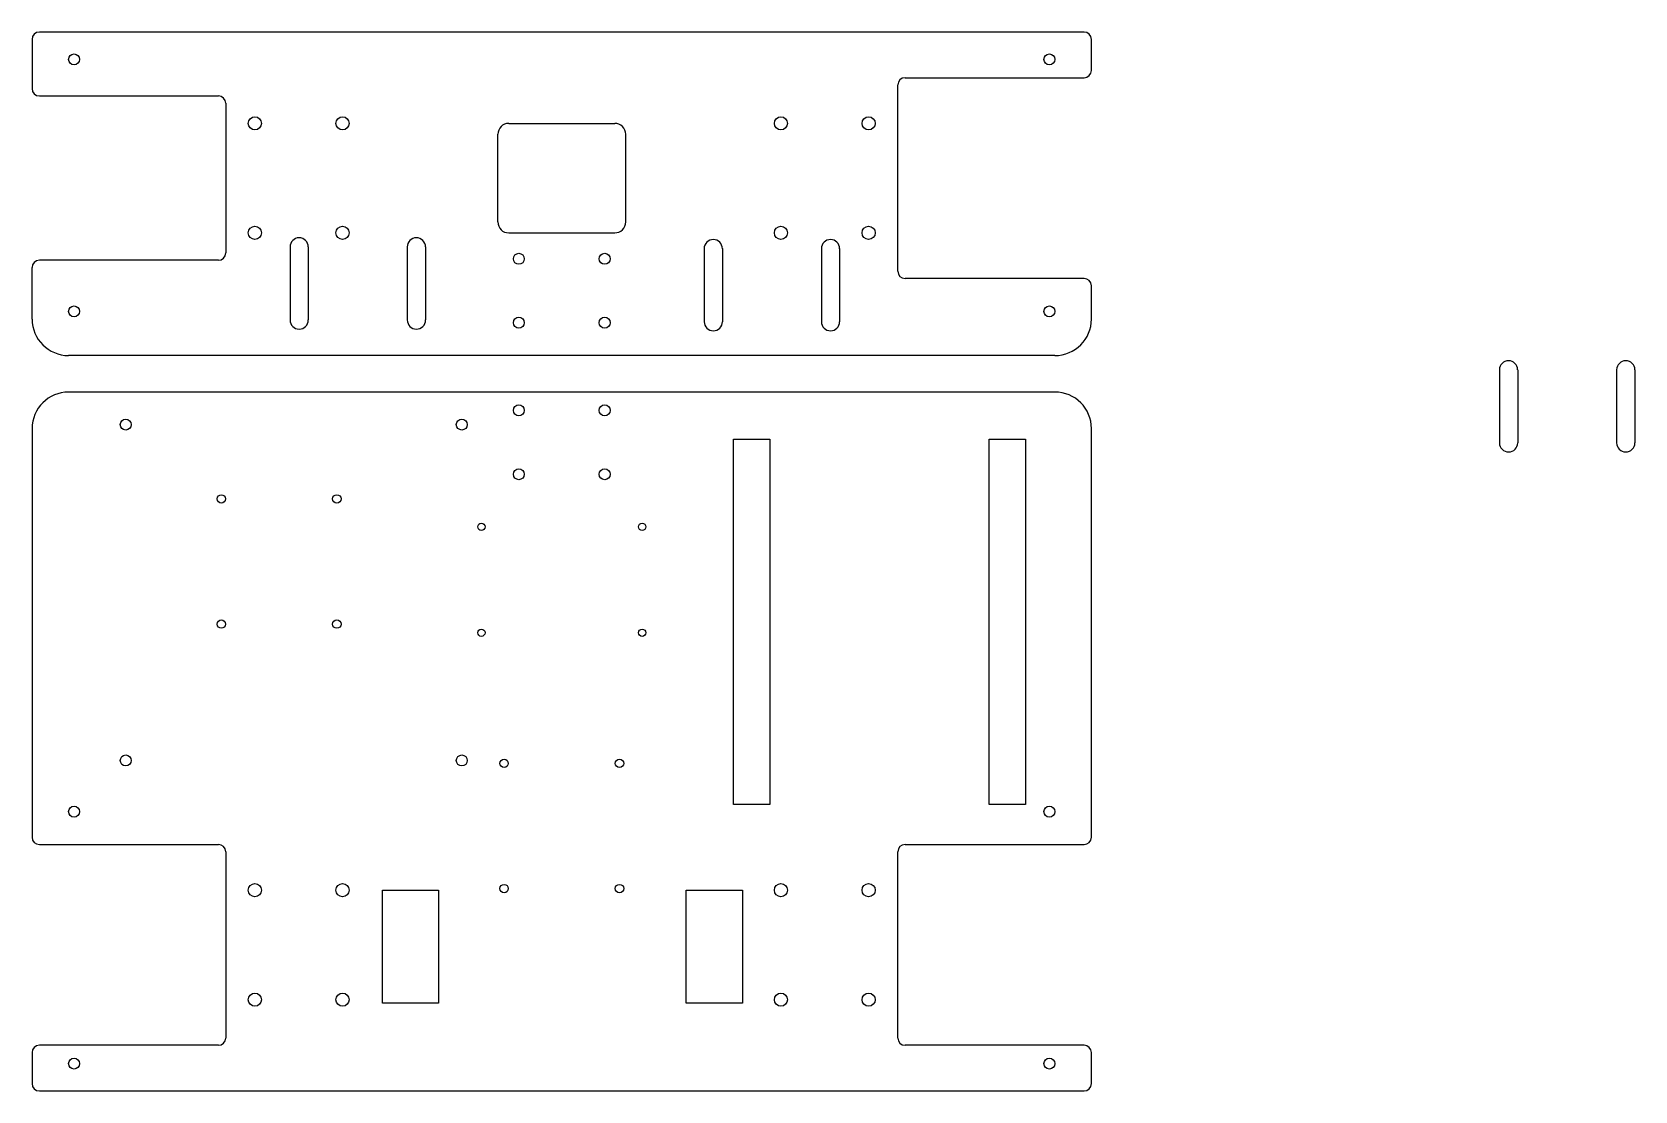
# Model space of a CAD drawing. Header units: millimetres. Extents: x 163 to 601, y -118 to 172.
import ezdxf

# ---------------------------------------------------------------- set-up
doc = ezdxf.new("R2010")
doc.units = ezdxf.units.MM

# ---------------------------------------------------------------- blocks, each defined once
blk = doc.blocks.new('DIANLUBANKONG')
at = {"color": 7, "linetype": 'Continuous', "lineweight": 25}
for centre in [(76.84, 314.56), (168.84, 314.56), (76.84, 222.56), (168.84, 222.56)]:
    blk.add_circle(centre, 1.5, dxfattribs=at)

msp = doc.modelspace()

# ---------------------------------------------------------------- linework, layer by layer
at = {"color": 7, "linetype": 'Continuous', "lineweight": 25}
for p, q in [((450.63, 172.03), (164.63, 172.03)), ((162.63, 170.03), (162.63, 156.53)), ((452.63, 161.53), (452.63, 170.03)), ((401.63, 159.53), (450.63, 159.53)), ((164.63, 154.53), (213.63, 154.53)), ((399.63, 106.53), (399.63, 157.53)), ((215.63, 152.53), (215.63, 111.53)), ((290.13, 120.03), (290.13, 144.03)), ((325.13, 120.03), (325.13, 144.03)), ((213.63, 109.53), (164.63, 109.53)), ((450.63, 104.53), (401.63, 104.53)), ((162.63, 63.44), (162.63, -48.47)), ((452.63, -48.47), (452.63, 63.44)), ((164.63, -50.47), (213.63, -50.47)), ((215.63, -52.47), (215.63, -103.47)), ((399.63, -103.47), (399.63, -52.47)), ((401.63, -50.47), (450.63, -50.47)), ((162.63, -107.47), (162.63, -115.97)), ((213.63, -105.47), (164.63, -105.47)), ((450.63, -105.47), (401.63, -105.47)), ((452.63, -115.97), (452.63, -107.47)), ((164.63, -117.97), (450.63, -117.97))]:
    msp.add_line(p, q, dxfattribs=at)
for p, q in [((293.13, 147.03), (322.13, 147.03)), ((293.13, 117.03), (322.13, 117.03)), ((233.25, 113.18), (233.25, 93.18)), ((238.25, 113.18), (238.25, 93.18)), ((265.35, 113.18), (265.35, 93.18)), ((270.35, 113.18), (270.35, 93.18)), ((346.61, 112.71), (346.61, 92.71)), ((351.61, 112.71), (351.61, 92.71)), ((378.7, 112.71), (378.7, 92.71)), ((383.7, 112.71), (383.7, 92.71)), ((162.63, 93.44), (162.63, 107.53)), ((452.63, 93.44), (452.63, 102.53)), ((442.63, 83.44), (172.63, 83.44)), ((564.31, 79.53), (564.31, 59.53)), ((569.31, 79.53), (569.31, 59.53)), ((596.4, 79.53), (596.4, 59.53)), ((601.4, 79.53), (601.4, 59.53)), ((442.63, 73.44), (172.63, 73.44))]:
    msp.add_line(p, q)
for points in [[(354.61, 60.49), (364.61, 60.49), (364.61, -39.51), (354.61, -39.51)], [(424.61, 60.49), (434.61, 60.49), (434.61, -39.51), (424.61, -39.51)], [(258.57, -62.99), (273.91, -62.99), (273.91, -93.93), (258.57, -93.93)], [(341.73, -62.99), (357.07, -62.99), (357.07, -93.93), (341.73, -93.93)]]:
    msp.add_lwpolyline(points, close=True)
for centre, radius in [((174.13, 164.53), 1.5), ((441.13, 164.53), 1.5), ((223.63, 147.03), 1.8), ((247.63, 147.03), 1.8), ((367.63, 147.03), 1.8), ((391.63, 147.03), 1.8), ((223.63, 117.03), 1.8), ((247.63, 117.03), 1.8), ((367.63, 117.03), 1.8), ((391.63, 117.03), 1.8), ((174.13, 95.53), 1.5), ((441.13, 95.53), 1.5), ((174.13, -41.47), 1.5), ((441.13, -41.47), 1.5), ((223.63, -62.97), 1.8), ((247.63, -62.97), 1.8), ((367.63, -62.97), 1.8), ((391.63, -62.97), 1.8), ((223.63, -92.97), 1.8), ((247.63, -92.97), 1.8), ((367.63, -92.97), 1.8), ((391.63, -92.97), 1.8), ((174.13, -110.47), 1.5), ((441.13, -110.47), 1.5)]:
    msp.add_circle(centre, radius, dxfattribs=at)
for centre, radius in [((295.88, 109.93), 1.5), ((319.38, 109.93), 1.5), ((295.88, 92.43), 1.5), ((319.38, 92.43), 1.5), ((295.88, 68.43), 1.5), ((319.38, 68.43), 1.5), ((295.88, 50.93), 1.5), ((319.38, 50.93), 1.5), ((214.45, 44.18), 1.15), ((246.06, 44.18), 1.15), ((285.63, 36.53), 1), ((329.63, 36.53), 1), ((214.45, 9.88), 1.15), ((246.06, 9.88), 1.15), ((285.63, 7.53), 1), ((329.63, 7.53), 1), ((291.83, -28.25), 1.15), ((323.44, -28.25), 1.15), ((291.83, -62.55), 1.15), ((323.44, -62.55), 1.15)]:
    msp.add_circle(centre, radius)
for centre, radius, start, end in [((164.63, 170.03), 2, 90, 180), ((450.63, 170.03), 2, 0, 90), ((401.63, 157.53), 2, 90, 180), ((450.63, 161.53), 2, 270, 0), ((164.63, 156.53), 2, 180, 270), ((213.63, 152.53), 2, 0, 90), ((293.13, 144.03), 3, 90, 180), ((322.13, 144.03), 3, 0, 90), ((293.13, 120.03), 3, 180, 270), ((322.13, 120.03), 3, 270, 0), ((213.63, 111.53), 2, 270, 0), ((164.63, 107.53), 2, 90, 180), ((401.63, 106.53), 2, 180, 270), ((450.63, 102.53), 2, 0, 90), ((164.63, -48.47), 2, 180, 270), ((213.63, -52.47), 2, 0, 90), ((401.63, -52.47), 2, 90, 180), ((450.63, -48.47), 2, 270, 0), ((213.63, -103.47), 2, 270, 0), ((401.63, -103.47), 2, 180, 270), ((164.63, -107.47), 2, 90, 180), ((450.63, -107.47), 2, 0, 90), ((164.63, -115.97), 2, 180, 270), ((450.63, -115.97), 2, 270, 0)]:
    msp.add_arc(centre, radius, start, end, dxfattribs=at)
for centre, radius, start, end in [((235.74, 113.18), 2.5, 0.0526, 179.9422), ((267.84, 113.18), 2.5, 0.0526, 179.9422), ((349.1, 112.7), 2.5, 0.0526, 179.9422), ((381.2, 112.7), 2.5, 0.0526, 179.9422), ((172.63, 93.44), 10, 180, 270), ((235.75, 93.18), 2.5, 180, 0), ((267.85, 93.18), 2.5, 180, 0), ((349.11, 92.71), 2.5, 180, 0), ((381.2, 92.71), 2.5, 180, 0), ((442.63, 93.44), 10, 270, 0), ((566.8, 79.53), 2.5, 0.0526, 179.9422), ((598.9, 79.53), 2.5, 0.0526, 179.9422), ((566.81, 59.53), 2.5, 180, 0), ((598.9, 59.53), 2.5, 180, 0)]:
    msp.add_arc(centre, radius, start, end)
at = {"lineweight": 25}
for centre, start, end in [((172.63, 63.44), 90, 180), ((442.63, 63.44), 0, 90)]:
    msp.add_arc(centre, 10, start, end, dxfattribs=at)

# ---------------------------------------------------------------- block references
msp.add_blockref('DIANLUBANKONG', (111.43, -250.02))

doc.saveas('drawing.dxf')
